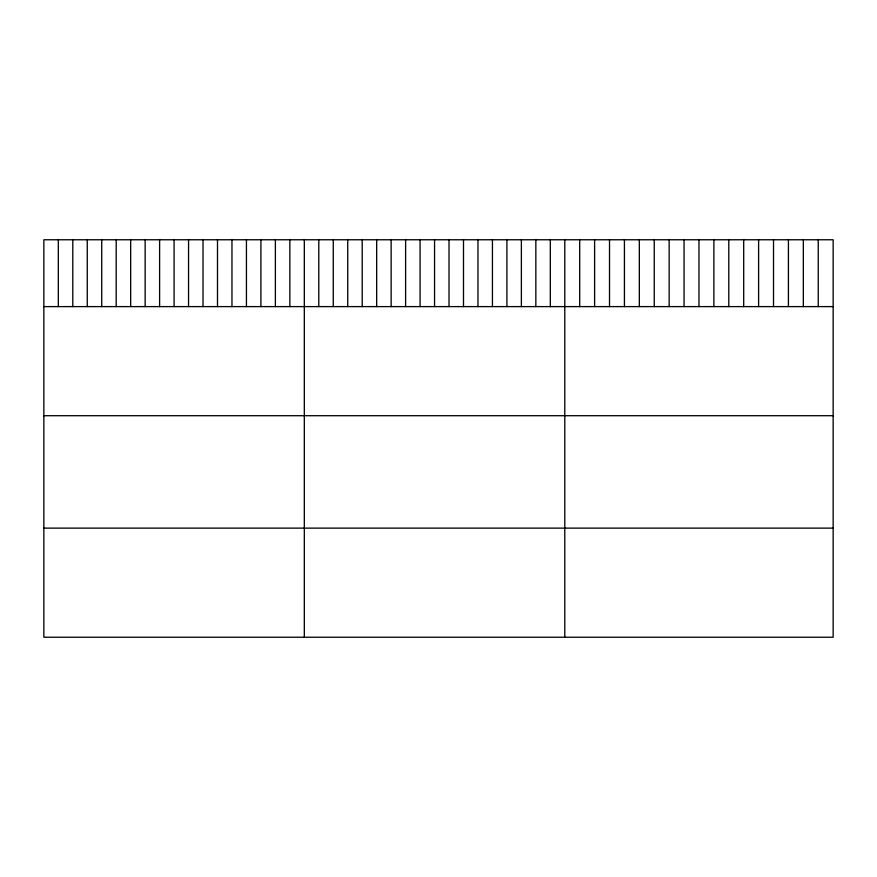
<?xml version="1.0" encoding="UTF-8"?>
<svg xmlns="http://www.w3.org/2000/svg" width="877" height="877" viewBox="0 0 877 877"><rect width="100%" height="100%" fill="white"/><g stroke="black" fill="none" stroke-linecap="round" stroke-linejoin="round"><path stroke-width="1.32" d="M833.15 306.61L833.15 637.239L43.85 637.239L43.85 239.761L833.15 239.761L833.15 306.61L43.85 306.61M43.85 415.709L833.15 415.709M43.85 528.129L833.15 528.129M818.241 239.761L818.241 306.61M803.332 239.761L803.332 306.61M788.423 239.761L788.423 306.61M773.514 239.761L773.514 306.61M758.605 239.761L758.605 306.61M743.696 239.761L743.696 306.61M728.787 239.761L728.787 306.61M713.878 239.761L713.878 306.61M698.969 239.761L698.969 306.61M684.06 239.761L684.06 306.61M669.151 239.761L669.151 306.61M654.242 239.761L654.242 306.61M639.333 239.761L639.333 306.61M624.424 239.761L624.424 306.61M609.515 239.761L609.515 306.61M594.606 239.761L594.606 306.61M579.697 239.761L579.697 306.61M564.788 239.761L564.788 637.239M550.317 239.761L550.317 306.61M535.847 239.761L535.847 306.61M521.376 239.761L521.376 306.61M506.906 239.761L506.906 306.61M492.435 239.761L492.435 306.61M477.965 239.761L477.965 306.61M463.495 239.761L463.495 306.61M449.024 239.761L449.024 306.61M434.553 239.761L434.553 306.61M420.083 239.761L420.083 306.61M405.612 239.761L405.612 306.61M391.142 239.761L391.142 306.61M376.671 239.761L376.671 306.61M362.201 239.761L362.201 306.61M347.73 239.761L347.73 306.61M333.26 239.761L333.26 306.61M318.789 239.761L318.789 306.61M304.319 239.761L304.319 637.239M289.848 239.761L289.848 306.61M275.378 239.761L275.378 306.61M260.907 239.761L260.907 306.61M246.437 239.761L246.437 306.61M231.966 239.761L231.966 306.61M217.496 239.761L217.496 306.61M203.025 239.761L203.025 306.61M188.555 239.761L188.555 306.61M174.084 239.761L174.084 306.61M159.614 239.761L159.614 306.61M145.143 239.761L145.143 306.61M130.673 239.761L130.673 306.61M116.203 239.761L116.203 306.61M101.732 239.761L101.732 306.61M87.261 239.761L87.261 306.61M72.791 239.761L72.791 306.61M58.321 239.761L58.321 306.61"/></g></svg>
